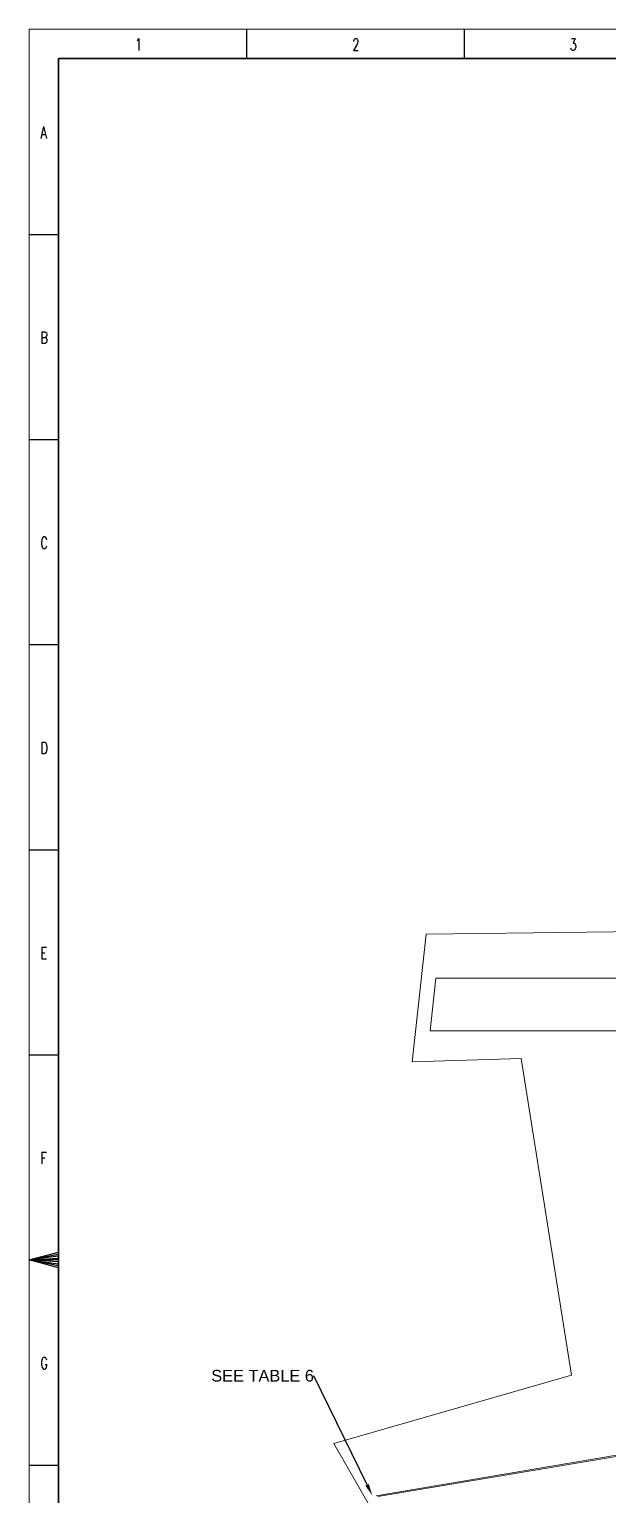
# Model space of a CAD drawing. Header units: inches. Extents: x -430764 to 624329, y 7374 to 217374.
# Drawn here: x -430764 to -381283, y 92266 to 217374 of the extents above; entities that cross this region are included whole.
import ezdxf
from ezdxf import colors
from ezdxf.entities.mleader import LeaderData, LeaderLine
from ezdxf.math import Vec2, Vec3

# ---------------------------------------------------------------- set-up
doc = ezdxf.new("R2010")
doc.units = ezdxf.units.IN
doc.header["$MEASUREMENT"] = 0
doc.layers.add('Cable Trench', color=7, linetype='Continuous', lineweight=13)
doc.layers.add('CABLETRAYLAYOUT-EMBED 2_DWG$0$DwgTemplate', color=7, linetype='Continuous', lineweight=9)
doc.styles.get("Standard").update_dxf_attribs({"font": 'arial.ttf'})
doc.styles.add('TEG BORDER', font='txt_qlt.shx', dxfattribs={"width": 0.7, "bigfont": 'hztxt.shx'})

# ---------------------------------------------------------------- blocks, each defined once
blk = doc.blocks.new('TEG BORDER A2')
for p, q in [((37.12, 420), (37.12, 415)), ((74.25, 420), (74.25, 415)), ((0, 385), (5, 385)), ((0, 350), (5, 350)), ((0, 315), (5, 315)), ((0, 280), (5, 280)), ((0, 245), (5, 245)), ((5, 210), (0, 210)), ((1.25, 210), (3.75, 210)), ((0, 175), (5, 175))]:
    blk.add_line(p, q)
at = {"linetype": 'Continuous'}
for p, q in [((489, 415), (5, 415)), ((5, 415), (5, 5))]:
    blk.add_line(p, q, dxfattribs=at)
at = {"color": 5, "lineweight": 15}
blk.add_lwpolyline([(0, 420), (594, 420), (594, 0), (0, 0)], close=True, dxfattribs=at)
blk.add_lwpolyline([(5, 415), (589, 415), (589, 5), (5, 5)], close=True)
blk.add_lwpolyline([(0, 210), (5, 211.34), (5, 208.66), (0, 210), (5, 211), (5, 210.67), (0, 210), (5, 210.33), (5, 209.67), (0, 210), (5, 209.33), (5, 209), (0, 210)])
at = {"char_height": 2, "width": 2, "attachment_point": 1, "style": 'TEG BORDER'}
for s, insert in [('1', (18.05, 418.41)), ('2', (55.17, 418.41)), ('3', (92.3, 418.41)), ('A', (1.91, 403.39)), ('B', (1.91, 368.39)), ('C', (1.91, 333.39)), ('D', (1.91, 298.39)), ('E', (1.91, 263.39)), ('F', (1.91, 228.39)), ('G', (1.91, 193.39))]:
    blk.add_mtext(s, dxfattribs=dict(at, insert=insert))

msp = doc.modelspace()

# ---------------------------------------------------------------- linework, layer by layer
at = {"layer": 'Cable Trench', "color": 6, "linetype": 'Continuous'}
for p, q in [((-374871, 96700), (-401152, 92249)), ((-401000, 92183), (-374740, 96607))]:
    msp.add_line(p, q, dxfattribs=at)
at = {"layer": 'CABLETRAYLAYOUT-EMBED 2_DWG$0$DwgTemplate', "color": 252, "linetype": 'Continuous'}
for p, q in [((-398074, 129291), (-396881, 140166)), ((-396881, 140166), (-377990, 140401)), ((-396035, 136428), (-396529, 131928)), ((-396035, 136428), (-365594, 136428)), ((-311797, 131928), (-396529, 131928)), ((-388759, 129573), (-398074, 129291)), ((-384465, 102548), (-388759, 129573)), ((-404754, 96714), (-384465, 102548)), ((-404754, 96714), (-384465, 102548)), ((-386907, 65728), (-404754, 96714))]:
    msp.add_line(p, q, dxfattribs=at)

# ---------------------------------------------------------------- block references
at = {"xscale": 500, "yscale": 500, "zscale": 500}
msp.add_blockref('TEG BORDER A2', (-430764, 7374), dxfattribs=at)

# ---------------------------------------------------------------- leaders
ml = msp.add_multileader_mtext('Standard')
ml.set_content('SEE TABLE 6', color=256)
ml.set_leader_properties()
ml.build(insert=Vec2(0, 0))
ml.multileader.update_dxf_attribs({"has_dogleg": 0, "dogleg_length": 0.36, "arrow_head_size": 1000})
ctx = ml.context
ctx.base_point, ctx.char_height, ctx.arrow_head_size, ctx.landing_gap_size, ctx.plane_origin = Vec3(-415103, 102492), 1000, 1000, 0.09, Vec3(-401475, 92283)
ctx.text_align_type = 2
notes = []
notes.append((ctx, [(0, (1, 1, 0), (-406455, 102492), (-1, 0), 0.36, [(0, [(-401475, 92283)], 0, [])])]))
ctx.mtext.insert, ctx.mtext.alignment, ctx.mtext.flow_direction = Vec3(-406455, 103000), 3, 5
for ctx, leaders in notes:
    for number, flags, end, landing, length, lines in leaders:
        leader = LeaderData()
        leader.index, (leader.has_last_leader_line, leader.has_dogleg_vector, leader.attachment_direction) = number, flags
        leader.last_leader_point, leader.dogleg_vector, leader.dogleg_length = Vec3(end), Vec3(landing), length
        for number, points, colour, breaks in lines:
            line = LeaderLine()
            line.index, line.vertices, line.color, line.breaks = number, Vec3.list(points), colors.encode_raw_color(colour), breaks
            leader.lines.append(line)
        ctx.leaders.append(leader)

doc.saveas('drawing.dxf')
